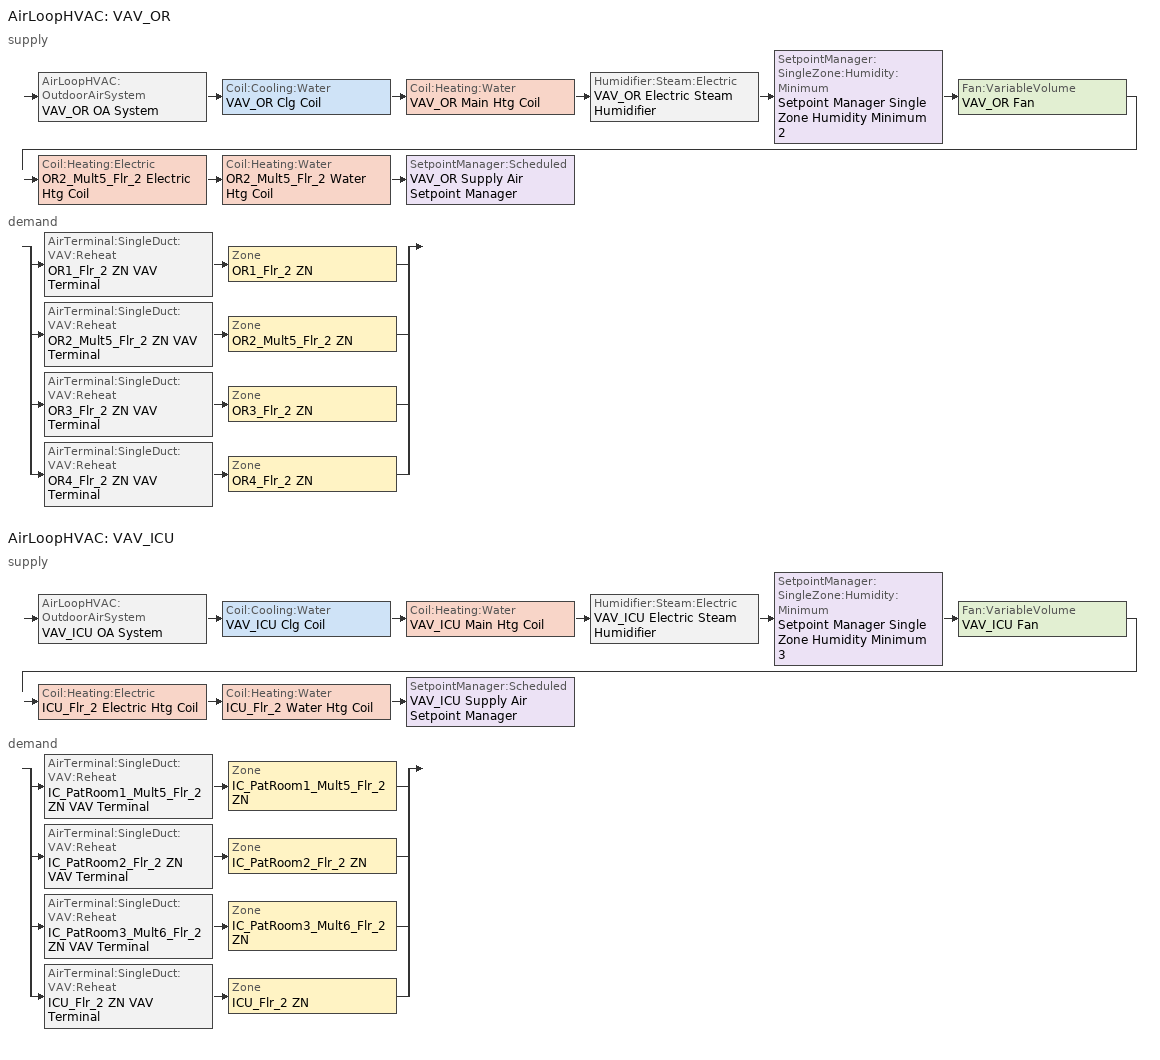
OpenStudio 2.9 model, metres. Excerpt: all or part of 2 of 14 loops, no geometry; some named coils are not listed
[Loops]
AirLoopHVAC 'VAV_OR'
 supply: AirLoopHVAC:OutdoorAirSystem 'VAV_OR OA System' > Coil:Cooling:Water 'VAV_OR Clg Coil' > Coil:Heating:Water 'VAV_OR Main Htg Coil' > Humidifier:Steam:Electric 'VAV_OR Electric Steam Humidifier' > SetpointManager:SingleZone:Humidity:Minimum 'Setpoint Manager Single Zone Humidity Minimum 2' > Fan:VariableVolume 'VAV_OR Fan' > Coil:Heating:Electric 'OR2_Mult5_Flr_2 Electric Htg Coil' > Coil:Heating:Water 'OR2_Mult5_Flr_2 Water Htg Coil' > SetpointManager:Scheduled 'VAV_OR Supply Air Setpoint Manager'
 demand: split
  | AirTerminal:SingleDuct:VAV:Reheat 'OR1_Flr_2 ZN VAV Terminal' > Zone 'OR1_Flr_2 ZN'
  | AirTerminal:SingleDuct:VAV:Reheat 'OR2_Mult5_Flr_2 ZN VAV Terminal' > Zone 'OR2_Mult5_Flr_2 ZN'
  | AirTerminal:SingleDuct:VAV:Reheat 'OR3_Flr_2 ZN VAV Terminal' > Zone 'OR3_Flr_2 ZN'
  | AirTerminal:SingleDuct:VAV:Reheat 'OR4_Flr_2 ZN VAV Terminal' > Zone 'OR4_Flr_2 ZN'
AirLoopHVAC 'VAV_ICU'
 supply: AirLoopHVAC:OutdoorAirSystem 'VAV_ICU OA System' > Coil:Cooling:Water 'VAV_ICU Clg Coil' > Coil:Heating:Water 'VAV_ICU Main Htg Coil' > Humidifier:Steam:Electric 'VAV_ICU Electric Steam Humidifier' > SetpointManager:SingleZone:Humidity:Minimum 'Setpoint Manager Single Zone Humidity Minimum 3' > Fan:VariableVolume 'VAV_ICU Fan' > Coil:Heating:Electric 'ICU_Flr_2 Electric Htg Coil' > Coil:Heating:Water 'ICU_Flr_2 Water Htg Coil' > SetpointManager:Scheduled 'VAV_ICU Supply Air Setpoint Manager'
 demand: split
  | AirTerminal:SingleDuct:VAV:Reheat 'IC_PatRoom1_Mult5_Flr_2 ZN VAV Terminal' > Zone 'IC_PatRoom1_Mult5_Flr_2 ZN'
  | AirTerminal:SingleDuct:VAV:Reheat 'IC_PatRoom2_Flr_2 ZN VAV Terminal' > Zone 'IC_PatRoom2_Flr_2 ZN'
  | AirTerminal:SingleDuct:VAV:Reheat 'IC_PatRoom3_Mult6_Flr_2 ZN VAV Terminal' > Zone 'IC_PatRoom3_Mult6_Flr_2 ZN'
  | AirTerminal:SingleDuct:VAV:Reheat 'ICU_Flr_2 ZN VAV Terminal' > Zone 'ICU_Flr_2 ZN'
[Sizing:Zone] Zone Cooling Design Supply Air Temperature Input Method=SupplyAirTemperature; Zone Cooling Design Supply Air Temperature {C}=12.7778; Zone Cooling Design Supply Air Temperature Difference {deltaC}=11.11; Zone Heating Design Supply Air Temperature Input Method=SupplyAirTemperature; Zone Heating Design Supply Air Temperature {C}=40; Zone Heating Design Supply Air Temperature Difference {deltaC}=11.11; Zone Cooling Design Supply Air Humidity Ratio {kg-H2O/kg-air}=0.0085; Zone Heating Design Supply Air Humidity Ratio {kg-H2O/kg-air}=0.008; Cooling Design Air Flow Method=DesignDayWithLimit; Heating Design Air Flow Method=DesignDay; Account for Dedicated Outdoor Air System=No; Dedicated Outdoor Air System Control Strategy=NeutralSupplyAir; Dedicated Outdoor Air Low Setpoint Temperature for Design {C}=autosize; Dedicated Outdoor Air High Setpoint Temperature for Design {C}=autosize
ICU_Flr_2 ZN; IC_PatRoom1_Mult5_Flr_2 ZN; IC_PatRoom2_Flr_2 ZN; IC_PatRoom3_Mult6_Flr_2 ZN; OR1_Flr_2 ZN; OR2_Mult5_Flr_2 ZN; OR3_Flr_2 ZN; OR4_Flr_2 ZN
[Zone equipment]
ICU_Flr_2 ZN: ICU_Flr_2 ZN VAV Terminal
IC_PatRoom1_Mult5_Flr_2 ZN: IC_PatRoom1_Mult5_Flr_2 ZN VAV Terminal
IC_PatRoom2_Flr_2 ZN: IC_PatRoom2_Flr_2 ZN VAV Terminal
IC_PatRoom3_Mult6_Flr_2 ZN: IC_PatRoom3_Mult6_Flr_2 ZN VAV Terminal
OR1_Flr_2 ZN: OR1_Flr_2 ZN VAV Terminal
OR2_Mult5_Flr_2 ZN: OR2_Mult5_Flr_2 ZN VAV Terminal
OR3_Flr_2 ZN: OR3_Flr_2 ZN VAV Terminal
OR4_Flr_2 ZN: OR4_Flr_2 ZN VAV Terminal
[SetpointManager:Scheduled] Control Variable=Temperature
Name | Schedule
VAV_OR Supply Air Setpoint Manager | Supply Air Temp - 55.0F 2
VAV_ICU Supply Air Setpoint Manager | Supply Air Temp - 55.0F 3
[AirLoopHVAC] Availability Schedule=Hospital HVACOperationSchd; Design Supply Air Flow Rate {m3/s}=AutoSize
VAV_OR; VAV_ICU
[Sizing:System] Type of Load to Size On=Sensible; Design Outdoor Air Flow Rate {m3/s}=Autosize; Central Heating Maximum System Air Flow Ratio=1; Preheat Design Temperature {C}=7.22222; Preheat Design Humidity Ratio {kg-H2O/kg-Air}=0.008; Precool Design Temperature {C}=12.7778; Precool Design Humidity Ratio {kg-H2O/kg-Air}=0.008; Central Cooling Design Supply Air Temperature {C}=12.7778; Central Heating Design Supply Air Temperature {C}=12.7778; Sizing Option=NonCoincident; 100% Outdoor Air in Cooling=No; 100% Outdoor Air in Heating=No; Central Cooling Design Supply Air Humidity Ratio {kg-H2O/kg-Air}=0.0085; Central Heating Design Supply Air Humidity Ratio {kg-H2O/kg-Air}=0.008; Cooling Design Air Flow Method=DesignDay; Cooling Design Air Flow Rate {m3/s}=0; Heating Design Air Flow Method=DesignDay; Heating Design Air Flow Rate {m3/s}=0; System Outdoor Air Method=ZoneSum; Zone Maximum Outdoor Air Fraction=1; Cooling Supply Air Flow Rate Per Floor Area {m3/s-m2}=0.00996765; Cooling Fraction of Autosized Cooling Supply Air Flow Rate=1; Cooling Supply Air Flow Rate Per Unit Cooling Capacity {m3/s-W}=3.94755e-05; Heating Supply Air Flow Rate Per Floor Area {m3/s-m2}=0.00996765; Heating Fraction of Autosized Heating Supply Air Flow Rate=1; Heating Fraction of Autosized Cooling Supply Air Flow Rate=1; Heating Supply Air Flow Rate Per Unit Heating Capacity {m3/s-W}=3.15882e-05; Cooling Design Capacity Method=CoolingDesignCapacity; Cooling Design Capacity {W}=autosize; Cooling Design Capacity Per Floor Area {W/m2}=234.7; Fraction of Autosized Cooling Design Capacity=1; Heating Design Capacity Method=HeatingDesignCapacity; Heating Design Capacity {W}=autosize; Heating Design Capacity Per Floor Area {W/m2}=157; Fraction of Autosized Heating Design Capacity=1; Central Cooling Capacity Control Method=OnOff
VAV_OR; VAV_ICU
[Fan:VariableVolume] Availability Schedule=Always On Discrete; Fan Total Efficiency=0.62; Pressure Rise {Pa}=996.356; Maximum Flow Rate {m3/s}=Autosize; Fan Power Minimum Flow Rate Input Method=Fraction; Fan Power Minimum Flow Fraction=0.25; Fan Power Minimum Air Flow Rate {m3/s}=0; Motor Efficiency=0.9; Motor In Airstream Fraction=1; Fan Power Coefficient 1=0.0407599; Fan Power Coefficient 2=0.088045; Fan Power Coefficient 3=-0.0729261; Fan Power Coefficient 4=0.94374; Fan Power Coefficient 5=0
VAV_OR Fan; VAV_ICU Fan
[Controller:OutdoorAir] Minimum Outdoor Air Flow Rate {m3/s}=autosize; Maximum Outdoor Air Flow Rate {m3/s}=Autosize; Economizer Control Type=NoEconomizer; Economizer Control Action Type=ModulateFlow; Economizer Maximum Limit Dry-Bulb Temperature {C}=28; Economizer Maximum Limit Enthalpy {J/kg}=64000; Lockout Type=NoLockout; Minimum Limit Type=FixedMinimum; Minimum Outdoor Air Schedule=Hospital BLDG_OA_FRAC_SCH; High Humidity Control=No; Heat Recovery Bypass Control Type=BypassWhenWithinEconomizerLimits
Name | Controller Mechanical Ventilation
VAV_OR OA Controller | VAV_OR Vent Controller
VAV_ICU OA Controller | VAV_ICU Vent Controller
[Controller:MechanicalVentilation] Availability Schedule=Always On Discrete; System Outdoor Air Method=VentilationRateProcedure
VAV_OR Vent Controller; VAV_ICU Vent Controller
[AirLoopHVAC:OutdoorAirSystem]
Name | Controller
VAV_OR OA System | VAV_OR OA Controller
VAV_ICU OA System | VAV_ICU OA Controller
[AirTerminal:SingleDuct:VAV:Reheat] Availability Schedule=Always On Discrete; Maximum Air Flow Rate {m3/s}=AutoSize; Fixed Minimum Air Flow Rate {m3/s}=0; Maximum Hot Water or Steam Flow Rate {m3/s}=AutoSize; Minimum Hot Water or Steam Flow Rate {m3/s}=0; Convergence Tolerance=0.001; Damper Heating Action=ReverseWithLimits; Maximum Flow per Zone Floor Area During Reheat {m3/s-m2}=AutoSize; Maximum Flow Fraction During Reheat=0.5; Maximum Reheat Air Temperature {C}=40; Control For Outdoor Air=No
Name | Zone Minimum Air Flow Input Method | Constant Minimum Air Flow Fraction | Minimum Air Flow Fraction Schedule | Reheat Coil
OR1_Flr_2 ZN VAV Terminal | Scheduled | 1 | Hospital OR_MinSA_Sched | OR1_Flr_2 ZN Reheat Coil
OR2_Mult5_Flr_2 ZN VAV Terminal | Scheduled | 1 | Hospital OR_MinSA_Sched | OR2_Mult5_Flr_2 ZN Reheat Coil
OR3_Flr_2 ZN VAV Terminal | Scheduled | 1 | Hospital OR_MinSA_Sched | OR3_Flr_2 ZN Reheat Coil
OR4_Flr_2 ZN VAV Terminal | Scheduled | 1 | Hospital OR_MinSA_Sched | OR4_Flr_2 ZN Reheat Coil
IC_PatRoom1_Mult5_Flr_2 ZN VAV Terminal | Constant | 0.5 |  | IC_PatRoom1_Mult5_Flr_2 ZN Reheat Coil
IC_PatRoom2_Flr_2 ZN VAV Terminal | Constant | 0.5 |  | IC_PatRoom2_Flr_2 ZN Reheat Coil
IC_PatRoom3_Mult6_Flr_2 ZN VAV Terminal | Constant | 0.5 |  | IC_PatRoom3_Mult6_Flr_2 ZN Reheat Coil
ICU_Flr_2 ZN VAV Terminal | Constant | 1 |  | ICU_Flr_2 ZN Reheat Coil
[Humidifier:Steam:Electric] Rated Capacity {m3/s}=3.72e-05; Rated Power {W}=100000
VAV_OR Electric Steam Humidifier; VAV_ICU Electric Steam Humidifier
[SetpointManager:SingleZone:Humidity:Minimum] Control Variable=MinimumHumidityRatio
Name | Control Zone
Setpoint Manager Single Zone Humidity Minimum 2 | OR2_Mult5_Flr_2 ZN
Setpoint Manager Single Zone Humidity Minimum 3 | ICU_Flr_2 ZN
[Coil:Heating:Electric] Availability Schedule=Always On Discrete; Efficiency=1
OR2_Mult5_Flr_2 Electric Htg Coil; ICU_Flr_2 Electric Htg Coil
[Schedule:Constant]
Always On Discrete: Value=1
[Schedule:Ruleset]
Name | Default Day Schedule | Summer Design Day Schedule | Winter Design Day Schedule
Hospital HVACOperationSchd | Hospital HVACOperationSchd Default | Hospital HVACOperationSchd Summer Design Day | Hospital HVACOperationSchd Winter Design Day
Hospital BLDG_OA_FRAC_SCH | Hospital BLDG_OA_FRAC_SCH Default | Hospital BLDG_OA_FRAC_SCH Summer Design Day | Hospital BLDG_OA_FRAC_SCH Winter Design Day
Supply Air Temp - 55.0F 2 | Supply Air Temp - 55.0F Default 2
Supply Air Temp - 55.0F 3 | Supply Air Temp - 55.0F Default 3
Hospital OR_MinSA_Sched | Hospital OR_MinSA_Sched Default | Hospital OR_MinSA_Sched Summer Design Day | Hospital OR_MinSA_Sched Winter Design Day
[Schedule:Day]
Hospital HVACOperationSchd Default; Hospital HVACOperationSchd Winter Design Day; Hospital HVACOperationSchd Summer Design Day; Hospital OR_MinSA_Sched Summer Design Day: 24, 0, 1
Hospital BLDG_OA_FRAC_SCH Default: 24, 0, 0
Hospital BLDG_OA_FRAC_SCH Winter Design Day; Hospital BLDG_OA_FRAC_SCH Summer Design Day; Hospital BLDG_OA_FRAC_SCH WntrDsn|SmrDsn|Sat|Wkdy Day: 6, 0, 0, 18, 0, 0.25, 24, 0, 0
Supply Air Temp - 55.0F Default 2; Supply Air Temp - 55.0F Default 3: 24, 0, 12.7778
Hospital OR_MinSA_Sched Default; Hospital OR_MinSA_Sched Winter Design Day: 24, 0, 0.2
Hospital OR_MinSA_Sched Sat Day: 9, 0, 0.2, 17, 0, 1, 24, 0, 0.2
Hospital OR_MinSA_Sched Wkdy Day: 9, 0, 0.2, 18, 0, 1, 24, 0, 0.2
[Schedule:Rule] Date Specification Type=DateRange; Start Month=1; Start Day=1; End Month=12; End Day=31
Name | Schedule Ruleset | Rule Order | Day Schedule | Apply Monday | Apply Tuesday | Apply Wednesday | Apply Thursday | Apply Friday | Apply Saturday
Schedule Rule 29 | Hospital BLDG_OA_FRAC_SCH | 0 | Hospital BLDG_OA_FRAC_SCH WntrDsn|SmrDsn|Sat|Wkdy Day | Yes | Yes | Yes | Yes | Yes | Yes
Schedule Rule 33 | Hospital OR_MinSA_Sched | 1 | Hospital OR_MinSA_Sched Sat Day |  |  |  |  |  | Yes
Schedule Rule 34 | Hospital OR_MinSA_Sched | 0 | Hospital OR_MinSA_Sched Wkdy Day | Yes | Yes | Yes | Yes | Yes
